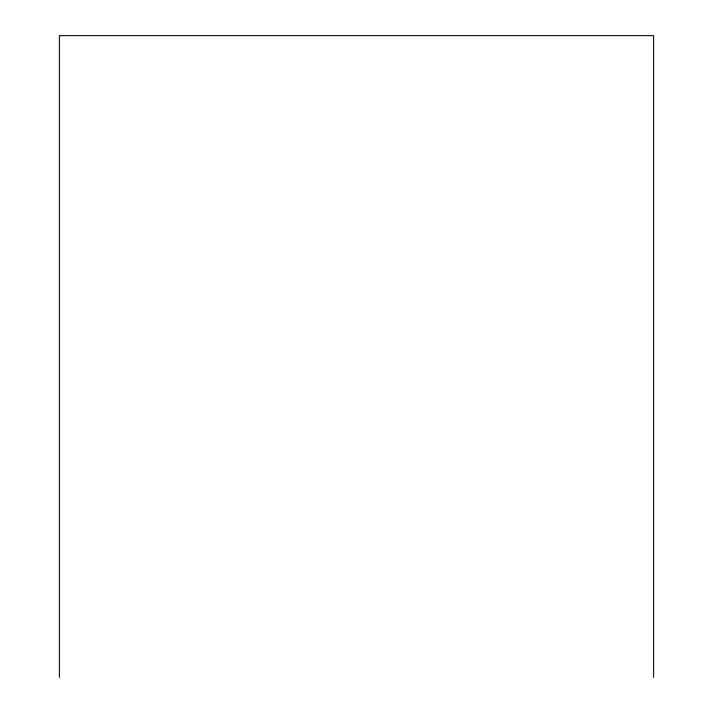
<?xml version="1.0" encoding="UTF-8"?>
<svg xmlns="http://www.w3.org/2000/svg" width="713" height="713" viewBox="0 0 713 713"><rect width="100%" height="100%" fill="white"/><g stroke="black" fill="none" stroke-linecap="round" stroke-linejoin="round"><path stroke-width="1.07" d="M653.589 677.35L653.589 35.65L59.411 35.65L59.411 677.35"/></g></svg>
